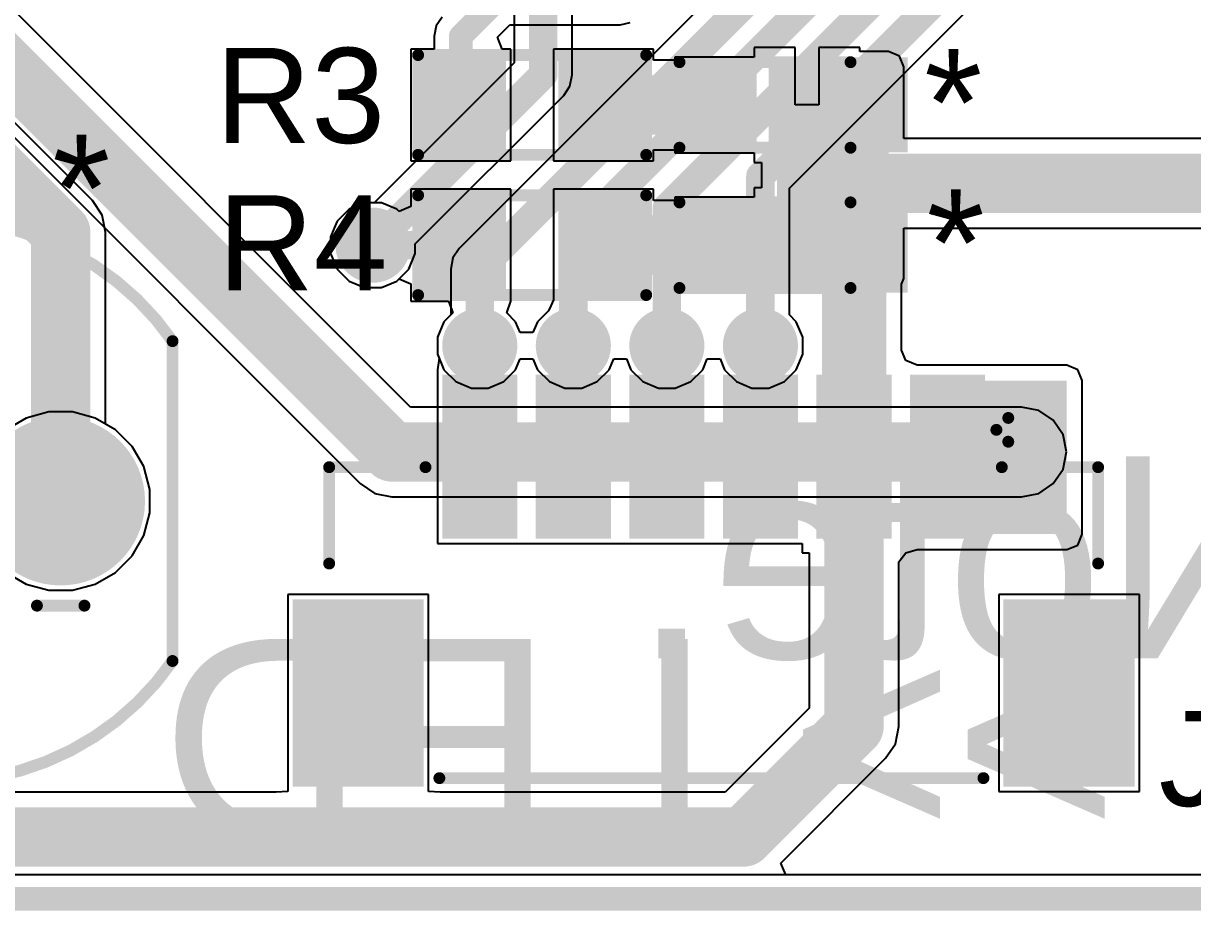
# Model space of a CAD drawing. Header units: millimetres. Extents: x -0.42 to 2.4, y -0.33 to 1.81.
# Drawn here: x 1.1859 to 1.678, y -0.183 to 0.1903 of the extents above; entities that cross this region are included whole.
import ezdxf

# ---------------------------------------------------------------- set-up
doc = ezdxf.new("R2010")
doc.units = ezdxf.units.MM
doc.header["$MEASUREMENT"] = 0
for name, color, linetype in [('BottomLayer', 5, 'Continuous'), ('BottomOverlay', 54, 'Continuous'), ('BottomSolder', 6, 'Continuous'), ('Mechanical2', 216, 'Continuous'), ('MultiLayer', 9, 'Continuous'), ('PadHoleLayer', 156, 'Continuous'), ('TopLayer', 1, 'Continuous'), ('TopOverlay', 2, 'Continuous'), ('TopPaste', 8, 'Continuous'), ('TopSolder', 216, 'Continuous'), ('ViaHoleLayer', 16, 'Continuous')]:
    doc.layers.add(name, color=color, linetype=linetype)
doc.styles.add('Arial', font='arial.ttf', dxfattribs={"height": 0.2})

# ---------------------------------------------------------------- blocks, each defined once
blk = doc.blocks.new('IR333_A_CUT_2')
at = {"layer": 'BottomLayer'}
h = blk.add_hatch(color=5, dxfattribs=at)
edge = h.paths.add_edge_path()
edge.add_arc((-0.05, 0), 0.0315, 0, 360)
blk.add_hatch(color=5, dxfattribs=at).paths.add_polyline_path([(0.0815, -0.0315), (0.0185, -0.0315), (0.0185, 0.0315), (0.0815, 0.0315)])
at = {"layer": 'BottomSolder'}
h = blk.add_hatch(color=6, dxfattribs=at)
edge = h.paths.add_edge_path()
edge.add_arc((-0.05, 0), 0.0355, 0, 360)
blk.add_hatch(color=6, dxfattribs=at).paths.add_polyline_path([(0.0855, -0.0355), (0.0145, -0.0355), (0.0145, 0.0355), (0.0855, 0.0355)])
at = {"layer": 'MultiLayer'}
h = blk.add_hatch(color=9, dxfattribs=at)
edge = h.paths.add_edge_path()
edge.add_arc((-0.05, 0), 0.0315, 0, 360)
blk.add_hatch(color=9, dxfattribs=at).paths.add_polyline_path([(0.0815, -0.0315), (0.0185, -0.0315), (0.0185, 0.0315), (0.0815, 0.0315)])
at = {"layer": 'PadHoleLayer'}
h = blk.add_hatch(color=156, dxfattribs=at)
edge = h.paths.add_edge_path()
edge.add_arc((-0.05, 0), 0.01772, 0, 360)
h = blk.add_hatch(color=156, dxfattribs=at)
edge = h.paths.add_edge_path()
edge.add_arc((0.05, 0), 0.01772, 0, 360)
at = {"layer": 'TopLayer'}
h = blk.add_hatch(color=1, dxfattribs=at)
edge = h.paths.add_edge_path()
edge.add_arc((-0.05, 0), 0.0315, 0, 360)
blk.add_hatch(color=1, dxfattribs=at).paths.add_polyline_path([(0.0815, -0.0315), (0.0185, -0.0315), (0.0185, 0.0315), (0.0815, 0.0315)])
at = {"layer": 'TopSolder'}
h = blk.add_hatch(color=216, dxfattribs=at)
edge = h.paths.add_edge_path()
edge.add_arc((-0.05, 0), 0.0355, 0, 360)
blk.add_hatch(color=216, dxfattribs=at).paths.add_polyline_path([(0.0855, -0.0355), (0.0145, -0.0355), (0.0145, 0.0355), (0.0855, 0.0355)])
at = {"layer": 'TopOverlay', "const_width": 0.005}
for points in [[(-0.09707, 0.06729, -0.73505), (0.11811, 0)], [(0.11811, 0, -0.73505), (-0.09707, -0.06729)]]:
    blk.add_lwpolyline(points, format="xyb", dxfattribs=at)
for points in [[(-0.09707, 0.06729), (-0.09707, -0.06729)], [(0.05, 0.061), (0.05, 0.041)], [(0.04, 0.051), (0.06, 0.051)], [(-0.06, 0.044), (-0.04, 0.044)]]:
    blk.add_lwpolyline(points, dxfattribs=at)
at = {"layer": 'TopOverlay', "const_width": 0.0025}
for points in [[(-0.09832, 0.06729, 1), (-0.09582, 0.06729, 1)], [(-0.09832, 0.06729, 1), (-0.09582, 0.06729, 1)], [(0.04875, 0.061, 1), (0.05125, 0.061, 1)], [(0.03875, 0.051, 1), (0.04125, 0.051, 1)], [(0.05875, 0.051, 1), (0.06125, 0.051, 1)], [(-0.06125, 0.044, 1), (-0.05875, 0.044, 1)], [(-0.04125, 0.044, 1), (-0.03875, 0.044, 1)], [(0.04875, 0.041, 1), (0.05125, 0.041, 1)], [(0.11686, 0, 1), (0.11936, 0, 1)], [(0.11686, 0, 1), (0.11936, 0, 1)], [(-0.09832, -0.06729, 1), (-0.09582, -0.06729, 1)], [(-0.09832, -0.06729, 1), (-0.09582, -0.06729, 1)]]:
    blk.add_lwpolyline(points, format="xyb", close=True, dxfattribs=at)
blk = doc.blocks.new('IR333_A_3')
at = {"layer": 'BottomLayer'}
blk.add_hatch(color=5, dxfattribs=at).paths.add_polyline_path([(-0.0815, 0.0315), (-0.0185, 0.0315), (-0.0185, -0.0315), (-0.0815, -0.0315)])
h = blk.add_hatch(color=5, dxfattribs=at)
edge = h.paths.add_edge_path()
edge.add_arc((0.05, 0), 0.0315, 0, 360)
at = {"layer": 'BottomSolder'}
blk.add_hatch(color=6, dxfattribs=at).paths.add_polyline_path([(-0.0855, 0.0355), (-0.0145, 0.0355), (-0.0145, -0.0355), (-0.0855, -0.0355)])
h = blk.add_hatch(color=6, dxfattribs=at)
edge = h.paths.add_edge_path()
edge.add_arc((0.05, 0), 0.0355, 0, 360)
at = {"layer": 'MultiLayer'}
blk.add_hatch(color=9, dxfattribs=at).paths.add_polyline_path([(-0.0815, 0.0315), (-0.0185, 0.0315), (-0.0185, -0.0315), (-0.0815, -0.0315)])
h = blk.add_hatch(color=9, dxfattribs=at)
edge = h.paths.add_edge_path()
edge.add_arc((0.05, 0), 0.0315, 0, 360)
at = {"layer": 'PadHoleLayer'}
h = blk.add_hatch(color=156, dxfattribs=at)
edge = h.paths.add_edge_path()
edge.add_arc((-0.05, 0), 0.01772, 0, 360)
h = blk.add_hatch(color=156, dxfattribs=at)
edge = h.paths.add_edge_path()
edge.add_arc((0.05, 0), 0.01772, 0, 360)
at = {"layer": 'TopLayer'}
blk.add_hatch(color=1, dxfattribs=at).paths.add_polyline_path([(-0.0815, 0.0315), (-0.0185, 0.0315), (-0.0185, -0.0315), (-0.0815, -0.0315)])
h = blk.add_hatch(color=1, dxfattribs=at)
edge = h.paths.add_edge_path()
edge.add_arc((0.05, 0), 0.0315, 0, 360)
at = {"layer": 'TopSolder'}
blk.add_hatch(color=216, dxfattribs=at).paths.add_polyline_path([(-0.0855, 0.0355), (-0.0145, 0.0355), (-0.0145, -0.0355), (-0.0855, -0.0355)])
h = blk.add_hatch(color=216, dxfattribs=at)
edge = h.paths.add_edge_path()
edge.add_arc((0.05, 0), 0.0355, 0, 360)
at = {"layer": 'TopOverlay', "const_width": 0.005}
for points in [[(-0.11811, 0, -0.73505), (0.09707, 0.06729)], [(0.09707, -0.06729, -0.73505), (-0.11811, 0)]]:
    blk.add_lwpolyline(points, format="xyb", dxfattribs=at)
for points in [[(0.09707, -0.06729), (0.09707, 0.06729)], [(-0.05, -0.061), (-0.05, -0.041)], [(0.04, -0.044), (0.06, -0.044)], [(-0.06, -0.051), (-0.04, -0.051)]]:
    blk.add_lwpolyline(points, dxfattribs=at)
at = {"layer": 'TopOverlay', "const_width": 0.0025}
for points in [[(0.09582, 0.06729, 1), (0.09832, 0.06729, 1)], [(0.09582, 0.06729, 1), (0.09832, 0.06729, 1)], [(-0.11936, 0, 1), (-0.11686, 0, 1)], [(-0.11936, 0, 1), (-0.11686, 0, 1)], [(-0.05125, -0.041, 1), (-0.04875, -0.041, 1)], [(0.03875, -0.044, 1), (0.04125, -0.044, 1)], [(0.05875, -0.044, 1), (0.06125, -0.044, 1)], [(-0.06125, -0.051, 1), (-0.05875, -0.051, 1)], [(-0.04125, -0.051, 1), (-0.03875, -0.051, 1)], [(-0.05125, -0.061, 1), (-0.04875, -0.061, 1)], [(0.09582, -0.06729, 1), (0.09832, -0.06729, 1)], [(0.09582, -0.06729, 1), (0.09832, -0.06729, 1)]]:
    blk.add_lwpolyline(points, format="xyb", close=True, dxfattribs=at)
blk = doc.blocks.new('V________T______9')
at = {"layer": 'TopLayer'}
for points in [[(-0.17323, 0.08514), (-0.12598, 0.08514), (-0.12598, 0.01427), (-0.17323, 0.01427)], [(0.12598, 0.08514), (0.17323, 0.08514), (0.17323, 0.01427), (0.12598, 0.01427)], [(-0.11024, -0.01919), (-0.08661, -0.01919), (-0.08661, -0.08022), (-0.11024, -0.08022)], [(-0.07087, -0.01919), (-0.04724, -0.01919), (-0.04724, -0.08022), (-0.07087, -0.08022)], [(-0.0315, -0.01919), (-0.00787, -0.01919), (-0.00787, -0.08022), (-0.0315, -0.08022)], [(0.00787, -0.01919), (0.0315, -0.01919), (0.0315, -0.08022), (0.00787, -0.08022)], [(0.04724, -0.01919), (0.07087, -0.01919), (0.07087, -0.08022), (0.04724, -0.08022)], [(0.08661, -0.01919), (0.11024, -0.01919), (0.11024, -0.08022), (0.08661, -0.08022)]]:
    blk.add_hatch(color=1, dxfattribs=at).paths.add_polyline_path(points)
at = {"layer": 'TopPaste'}
for points in [[(-0.17323, 0.08514), (-0.12598, 0.08514), (-0.12598, 0.01427), (-0.17323, 0.01427)], [(0.12598, 0.08514), (0.17323, 0.08514), (0.17323, 0.01427), (0.12598, 0.01427)], [(-0.11024, -0.01919), (-0.08661, -0.01919), (-0.08661, -0.08022), (-0.11024, -0.08022)], [(-0.07087, -0.01919), (-0.04724, -0.01919), (-0.04724, -0.08022), (-0.07087, -0.08022)], [(-0.0315, -0.01919), (-0.00787, -0.01919), (-0.00787, -0.08022), (-0.0315, -0.08022)], [(0.00787, -0.01919), (0.0315, -0.01919), (0.0315, -0.08022), (0.00787, -0.08022)], [(0.04724, -0.01919), (0.07087, -0.01919), (0.07087, -0.08022), (0.04724, -0.08022)], [(0.08661, -0.01919), (0.11024, -0.01919), (0.11024, -0.08022), (0.08661, -0.08022)]]:
    blk.add_hatch(color=8, dxfattribs=at).paths.add_polyline_path(points)
at = {"layer": 'TopSolder'}
for points in [[(-0.17723, 0.08914), (-0.12198, 0.08914), (-0.12198, 0.01027), (-0.17723, 0.01027)], [(0.12198, 0.08914), (0.17723, 0.08914), (0.17723, 0.01027), (0.12198, 0.01027)], [(-0.11424, -0.01519), (-0.08261, -0.01519), (-0.08261, -0.08422), (-0.11424, -0.08422)], [(-0.07487, -0.01519), (-0.04324, -0.01519), (-0.04324, -0.08422), (-0.07487, -0.08422)], [(-0.0355, -0.01519), (-0.00387, -0.01519), (-0.00387, -0.08422), (-0.0355, -0.08422)], [(0.00387, -0.01519), (0.0355, -0.01519), (0.0355, -0.08422), (0.00387, -0.08422)], [(0.04324, -0.01519), (0.07487, -0.01519), (0.07487, -0.08422), (0.04324, -0.08422)], [(0.08261, -0.01519), (0.11424, -0.01519), (0.11424, -0.08422), (0.08261, -0.08422)]]:
    blk.add_hatch(color=216, dxfattribs=at).paths.add_polyline_path(points)
at = {"layer": 'TopOverlay', "const_width": 0.005}
for points in [[(0.11544, 0.08556), (-0.11356, 0.08556)], [(-0.16181, -0.00474), (-0.16181, -0.04528)], [(0.16181, -0.00474), (0.16181, -0.04528)], [(-0.12128, -0.04528), (-0.16181, -0.04528)], [(0.16181, -0.04528), (0.12128, -0.04528)], [(-0.119, -0.061), (-0.124, -0.056)], [(-0.124, -0.056), (-0.124, -0.066)], [(-0.119, -0.061), (-0.124, -0.066)]]:
    blk.add_lwpolyline(points, dxfattribs=at)
at = {"layer": 'TopOverlay', "const_width": 0.0025}
for points in [[(-0.11481, 0.08556, 1), (-0.11231, 0.08556, 1)], [(0.11419, 0.08556, 1), (0.11669, 0.08556, 1)], [(-0.16306, -0.00474, 1), (-0.16056, -0.00474, 1)], [(0.16056, -0.00474, 1), (0.16306, -0.00474, 1)], [(-0.16306, -0.04528, 1), (-0.16056, -0.04528, 1)], [(-0.16306, -0.04528, 1), (-0.16056, -0.04528, 1)], [(-0.12253, -0.04528, 1), (-0.12003, -0.04528, 1)], [(0.12003, -0.04528, 1), (0.12253, -0.04528, 1)], [(0.16056, -0.04528, 1), (0.16306, -0.04528, 1)], [(0.16056, -0.04528, 1), (0.16306, -0.04528, 1)], [(-0.12525, -0.056, 1), (-0.12275, -0.056, 1)], [(-0.12525, -0.056, 1), (-0.12275, -0.056, 1)], [(-0.12025, -0.061, 1), (-0.11775, -0.061, 1)], [(-0.12025, -0.061, 1), (-0.11775, -0.061, 1)], [(-0.12525, -0.066, 1), (-0.12275, -0.066, 1)], [(-0.12525, -0.066, 1), (-0.12275, -0.066, 1)]]:
    blk.add_lwpolyline(points, format="xyb", close=True, dxfattribs=at)
blk = doc.blocks.new('R___0603_27')
at = {"layer": 'TopLayer'}
for points in [[(-0.015, 0.0175), (-0.015, -0.0175), (-0.045, -0.0175), (-0.045, 0.0175)], [(0.045, 0.0175), (0.045, -0.0175), (0.015, -0.0175), (0.015, 0.0175)]]:
    blk.add_hatch(color=1, dxfattribs=at).paths.add_polyline_path(points)
at = {"layer": 'TopPaste'}
for points in [[(-0.015, 0.0175), (-0.015, -0.0175), (-0.045, -0.0175), (-0.045, 0.0175)], [(0.045, 0.0175), (0.045, -0.0175), (0.015, -0.0175), (0.015, 0.0175)]]:
    blk.add_hatch(color=8, dxfattribs=at).paths.add_polyline_path(points)
at = {"layer": 'TopSolder'}
for points in [[(-0.011, 0.0215), (-0.011, -0.0215), (-0.049, -0.0215), (-0.049, 0.0215)], [(0.049, 0.0215), (0.049, -0.0215), (0.011, -0.0215), (0.011, 0.0215)]]:
    blk.add_hatch(color=216, dxfattribs=at).paths.add_polyline_path(points)
at = {"layer": 'TopOverlay', "const_width": 0.005}
for points in [[(-0.048, 0.021), (-0.048, -0.021)], [(0.048, 0.021), (-0.048, 0.021)], [(0.048, 0.021), (0.048, -0.021)], [(0.048, -0.021), (-0.048, -0.021)]]:
    blk.add_lwpolyline(points, dxfattribs=at)
at = {"layer": 'TopOverlay', "const_width": 0.0025}
for points in [[(-0.04925, 0.021, 1), (-0.04675, 0.021, 1)], [(-0.04925, 0.021, 1), (-0.04675, 0.021, 1)], [(0.04675, 0.021, 1), (0.04925, 0.021, 1)], [(0.04675, 0.021, 1), (0.04925, 0.021, 1)], [(-0.04925, -0.021, 1), (-0.04675, -0.021, 1)], [(-0.04925, -0.021, 1), (-0.04675, -0.021, 1)], [(0.04675, -0.021, 1), (0.04925, -0.021, 1)], [(0.04675, -0.021, 1), (0.04925, -0.021, 1)]]:
    blk.add_lwpolyline(points, format="xyb", close=True, dxfattribs=at)
blk = doc.blocks.new('R___0603_28')
at = {"layer": 'TopLayer'}
for points in [[(-0.015, 0.0175), (-0.015, -0.0175), (-0.045, -0.0175), (-0.045, 0.0175)], [(0.045, 0.0175), (0.045, -0.0175), (0.015, -0.0175), (0.015, 0.0175)]]:
    blk.add_hatch(color=1, dxfattribs=at).paths.add_polyline_path(points)
at = {"layer": 'TopPaste'}
for points in [[(-0.015, 0.0175), (-0.015, -0.0175), (-0.045, -0.0175), (-0.045, 0.0175)], [(0.045, 0.0175), (0.045, -0.0175), (0.015, -0.0175), (0.015, 0.0175)]]:
    blk.add_hatch(color=8, dxfattribs=at).paths.add_polyline_path(points)
at = {"layer": 'TopSolder'}
for points in [[(-0.011, 0.0215), (-0.011, -0.0215), (-0.049, -0.0215), (-0.049, 0.0215)], [(0.049, 0.0215), (0.049, -0.0215), (0.011, -0.0215), (0.011, 0.0215)]]:
    blk.add_hatch(color=216, dxfattribs=at).paths.add_polyline_path(points)
at = {"layer": 'TopOverlay', "const_width": 0.005}
for points in [[(-0.048, 0.021), (-0.048, -0.021)], [(0.048, 0.021), (-0.048, 0.021)], [(0.048, 0.021), (0.048, -0.021)], [(0.048, -0.021), (-0.048, -0.021)]]:
    blk.add_lwpolyline(points, dxfattribs=at)
at = {"layer": 'TopOverlay', "const_width": 0.0025}
for points in [[(-0.04925, 0.021, 1), (-0.04675, 0.021, 1)], [(-0.04925, 0.021, 1), (-0.04675, 0.021, 1)], [(0.04675, 0.021, 1), (0.04925, 0.021, 1)], [(0.04675, 0.021, 1), (0.04925, 0.021, 1)], [(-0.04925, -0.021, 1), (-0.04675, -0.021, 1)], [(-0.04925, -0.021, 1), (-0.04675, -0.021, 1)], [(0.04675, -0.021, 1), (0.04925, -0.021, 1)], [(0.04675, -0.021, 1), (0.04925, -0.021, 1)]]:
    blk.add_lwpolyline(points, format="xyb", close=True, dxfattribs=at)
blk = doc.blocks.new('LED_0402_35')
at = {"layer": 'TopLayer'}
for points in [[(-0.03091, 0.01417), (-0.0065, 0.01417), (-0.0065, -0.01417), (-0.03091, -0.01417)], [(0.0065, 0.01417), (0.03091, 0.01417), (0.03091, -0.01417), (0.0065, -0.01417)]]:
    blk.add_hatch(color=1, dxfattribs=at).paths.add_polyline_path(points)
at = {"layer": 'TopOverlay'}
blk.add_hatch(color=2, dxfattribs=at).paths.add_polyline_path([(0.037, -0.02), (0.061, -0.02), (0.061, 0.02), (0.037, 0.02)])
at = {"layer": 'TopPaste'}
for points in [[(-0.03091, 0.01417), (-0.0065, 0.01417), (-0.0065, -0.01417), (-0.03091, -0.01417)], [(0.0065, 0.01417), (0.03091, 0.01417), (0.03091, -0.01417), (0.0065, -0.01417)]]:
    blk.add_hatch(color=8, dxfattribs=at).paths.add_polyline_path(points)
at = {"layer": 'TopSolder'}
for points in [[(-0.03491, 0.01817), (-0.0025, 0.01817), (-0.0025, -0.01817), (-0.03491, -0.01817)], [(0.0025, 0.01817), (0.03491, 0.01817), (0.03491, -0.01817), (0.0025, -0.01817)]]:
    blk.add_hatch(color=216, dxfattribs=at).paths.add_polyline_path(points)
at = {"layer": 'TopOverlay', "const_width": 0.005}
for points in [[(-0.035, -0.018), (-0.035, 0.018)], [(-0.035, 0.018), (0.037, 0.018)], [(0.037, -0.018), (0.037, 0.018)], [(-0.035, -0.018), (0.037, -0.018)]]:
    blk.add_lwpolyline(points, dxfattribs=at)
at = {"layer": 'TopOverlay', "const_width": 0.0025}
for points in [[(-0.03625, 0.018, 1), (-0.03375, 0.018, 1)], [(-0.03625, 0.018, 1), (-0.03375, 0.018, 1)], [(0.03575, 0.018, 1), (0.03825, 0.018, 1)], [(0.03575, 0.018, 1), (0.03825, 0.018, 1)], [(-0.03625, -0.018, 1), (-0.03375, -0.018, 1)], [(-0.03625, -0.018, 1), (-0.03375, -0.018, 1)], [(0.03575, -0.018, 1), (0.03825, -0.018, 1)], [(0.03575, -0.018, 1), (0.03825, -0.018, 1)]]:
    blk.add_lwpolyline(points, format="xyb", close=True, dxfattribs=at)
blk = doc.blocks.new('LED_0402_36')
at = {"layer": 'TopLayer'}
for points in [[(-0.03091, 0.01417), (-0.0065, 0.01417), (-0.0065, -0.01417), (-0.03091, -0.01417)], [(0.0065, 0.01417), (0.03091, 0.01417), (0.03091, -0.01417), (0.0065, -0.01417)]]:
    blk.add_hatch(color=1, dxfattribs=at).paths.add_polyline_path(points)
at = {"layer": 'TopOverlay'}
blk.add_hatch(color=2, dxfattribs=at).paths.add_polyline_path([(0.03697, -0.02), (0.06097, -0.02), (0.06097, 0.02), (0.03697, 0.02)])
at = {"layer": 'TopPaste'}
for points in [[(-0.03091, 0.01417), (-0.0065, 0.01417), (-0.0065, -0.01417), (-0.03091, -0.01417)], [(0.0065, 0.01417), (0.03091, 0.01417), (0.03091, -0.01417), (0.0065, -0.01417)]]:
    blk.add_hatch(color=8, dxfattribs=at).paths.add_polyline_path(points)
at = {"layer": 'TopSolder'}
for points in [[(-0.03491, 0.01817), (-0.0025, 0.01817), (-0.0025, -0.01817), (-0.03491, -0.01817)], [(0.0025, 0.01817), (0.03491, 0.01817), (0.03491, -0.01817), (0.0025, -0.01817)]]:
    blk.add_hatch(color=216, dxfattribs=at).paths.add_polyline_path(points)
at = {"layer": 'TopOverlay', "const_width": 0.005}
for points in [[(-0.035, -0.018), (-0.035, 0.018)], [(-0.035, 0.018), (0.037, 0.018)], [(0.037, -0.018), (0.037, 0.018)], [(-0.035, -0.018), (0.037, -0.018)]]:
    blk.add_lwpolyline(points, dxfattribs=at)
at = {"layer": 'TopOverlay', "const_width": 0.0025}
for points in [[(-0.03625, 0.018, 1), (-0.03375, 0.018, 1)], [(-0.03625, 0.018, 1), (-0.03375, 0.018, 1)], [(0.03575, 0.018, 1), (0.03825, 0.018, 1)], [(0.03575, 0.018, 1), (0.03825, 0.018, 1)], [(-0.03625, -0.018, 1), (-0.03375, -0.018, 1)], [(-0.03625, -0.018, 1), (-0.03375, -0.018, 1)], [(0.03575, -0.018, 1), (0.03825, -0.018, 1)], [(0.03575, -0.018, 1), (0.03825, -0.018, 1)]]:
    blk.add_lwpolyline(points, format="xyb", close=True, dxfattribs=at)

msp = doc.modelspace()

# ---------------------------------------------------------------- hatches: boundary and pattern name
at = {"layer": 'BottomLayer'}
h = msp.add_hatch(color=5, dxfattribs=at)
edge = h.paths.add_edge_path()
edge.add_arc((1.333, 0.097), 0.01181, 0, 360)
h = msp.add_hatch(color=5, dxfattribs=at)
edge = h.paths.add_edge_path()
edge.add_arc((1.37795, 0.05468), 0.01181, 0, 360)
h = msp.add_hatch(color=5, dxfattribs=at)
edge = h.paths.add_edge_path()
edge.add_arc((1.41732, 0.05468), 0.01181, 0, 360)
h = msp.add_hatch(color=5, dxfattribs=at)
edge = h.paths.add_edge_path()
edge.add_arc((1.45669, 0.05468), 0.01181, 0, 360)
h = msp.add_hatch(color=5, dxfattribs=at)
edge = h.paths.add_edge_path()
edge.add_arc((1.49606, 0.05468), 0.01181, 0, 360)
h = msp.add_hatch(color=5, dxfattribs=at)
edge = h.paths.add_edge_path()
edge.add_arc((1.606, 0.01), 0.01181, 0, 360)
at = {"layer": 'BottomSolder'}
h = msp.add_hatch(color=6, dxfattribs=at)
edge = h.paths.add_edge_path()
edge.add_arc((1.333, 0.097), 0.01581, 0, 360)
h = msp.add_hatch(color=6, dxfattribs=at)
edge = h.paths.add_edge_path()
edge.add_arc((1.37795, 0.05468), 0.01581, 0, 360)
h = msp.add_hatch(color=6, dxfattribs=at)
edge = h.paths.add_edge_path()
edge.add_arc((1.41732, 0.05468), 0.01581, 0, 360)
h = msp.add_hatch(color=6, dxfattribs=at)
edge = h.paths.add_edge_path()
edge.add_arc((1.45669, 0.05468), 0.01581, 0, 360)
h = msp.add_hatch(color=6, dxfattribs=at)
edge = h.paths.add_edge_path()
edge.add_arc((1.49606, 0.05468), 0.01581, 0, 360)
h = msp.add_hatch(color=6, dxfattribs=at)
edge = h.paths.add_edge_path()
edge.add_arc((1.606, 0.01), 0.01581, 0, 360)
at = {"layer": 'TopLayer'}
for points in [[(1.503, 0.083), (1.55, 0.083), (1.55, 0.172), (1.503, 0.172)], [(1.522, -0.006), (1.549, -0.006), (1.549, 0.171), (1.522, 0.171)], [(1.562, -0.02459), (1.625, -0.02459), (1.625, 0.04), (1.562, 0.04)]]:
    msp.add_hatch(color=1, dxfattribs=at).paths.add_polyline_path(points)
h = msp.add_hatch(color=1, dxfattribs=at)
edge = h.paths.add_edge_path()
edge.add_arc((1.333, 0.097), 0.01181, 0, 360)
h = msp.add_hatch(color=1, dxfattribs=at)
edge = h.paths.add_edge_path()
edge.add_arc((1.37795, 0.05468), 0.01181, 0, 360)
h = msp.add_hatch(color=1, dxfattribs=at)
edge = h.paths.add_edge_path()
edge.add_arc((1.41732, 0.05468), 0.01181, 0, 360)
h = msp.add_hatch(color=1, dxfattribs=at)
edge = h.paths.add_edge_path()
edge.add_arc((1.45669, 0.05468), 0.01181, 0, 360)
h = msp.add_hatch(color=1, dxfattribs=at)
edge = h.paths.add_edge_path()
edge.add_arc((1.49606, 0.05468), 0.01181, 0, 360)
h = msp.add_hatch(color=1, dxfattribs=at)
edge = h.paths.add_edge_path()
edge.add_arc((1.606, 0.01), 0.01181, 0, 360)
at = {"layer": 'TopSolder'}
h = msp.add_hatch(color=216, dxfattribs=at)
edge = h.paths.add_edge_path()
edge.add_arc((1.333, 0.097), 0.01581, 0, 360)
h = msp.add_hatch(color=216, dxfattribs=at)
edge = h.paths.add_edge_path()
edge.add_arc((1.37795, 0.05468), 0.01581, 0, 360)
h = msp.add_hatch(color=216, dxfattribs=at)
edge = h.paths.add_edge_path()
edge.add_arc((1.41732, 0.05468), 0.01581, 0, 360)
h = msp.add_hatch(color=216, dxfattribs=at)
edge = h.paths.add_edge_path()
edge.add_arc((1.45669, 0.05468), 0.01581, 0, 360)
h = msp.add_hatch(color=216, dxfattribs=at)
edge = h.paths.add_edge_path()
edge.add_arc((1.49606, 0.05468), 0.01581, 0, 360)
h = msp.add_hatch(color=216, dxfattribs=at)
edge = h.paths.add_edge_path()
edge.add_arc((1.606, 0.01), 0.01581, 0, 360)
at = {"layer": 'ViaHoleLayer'}
h = msp.add_hatch(color=16, dxfattribs=at)
edge = h.paths.add_edge_path()
edge.add_arc((1.333, 0.097), 0.00591, 0, 360)
h = msp.add_hatch(color=16, dxfattribs=at)
edge = h.paths.add_edge_path()
edge.add_arc((1.37795, 0.05468), 0.00591, 0, 360)
h = msp.add_hatch(color=16, dxfattribs=at)
edge = h.paths.add_edge_path()
edge.add_arc((1.41732, 0.05468), 0.00591, 0, 360)
h = msp.add_hatch(color=16, dxfattribs=at)
edge = h.paths.add_edge_path()
edge.add_arc((1.45669, 0.05468), 0.00591, 0, 360)
h = msp.add_hatch(color=16, dxfattribs=at)
edge = h.paths.add_edge_path()
edge.add_arc((1.49606, 0.05468), 0.00591, 0, 360)
h = msp.add_hatch(color=16, dxfattribs=at)
edge = h.paths.add_edge_path()
edge.add_arc((1.606, 0.01), 0.00591, 0, 360)

# ---------------------------------------------------------------- linework, layer by layer
at = {"layer": 'BottomLayer'}
for p, q in [((1.71443, 0.44074), (1.3693, 0.0956)), ((1.34881, 0.02886), (1.07534, 0.30234)), ((1.39237, 0.29474), (1.39237, 0.17367)), ((1.41684, 0.16861), (1.41684, 0.29474)), ((1.5083, 0.121), (1.65907, 0.27176)), ((1.05419, 0.27014), (1.32766, -0.00334)), ((1.39237, 0.17367), (1.33351, 0.11481)), ((1.41591, 0.16392), (1.41684, 0.16861)), ((1.41326, 0.15995), (1.41591, 0.16392)), ((1.35081, 0.09751), (1.41326, 0.15995)), ((1.5083, 0.06763), (1.5083, 0.121)), ((1.32946, 0.11481), (1.32291, 0.1121)), ((1.33351, 0.11481), (1.32946, 0.11481)), ((1.32291, 0.1121), (1.3179, 0.10709)), ((1.3179, 0.10709), (1.31519, 0.10054)), ((1.31519, 0.10054), (1.31519, 0.09346)), ((1.35081, 0.09346), (1.35081, 0.09751)), ((1.3693, 0.0956), (1.36665, 0.09163)), ((1.31519, 0.09346), (1.3179, 0.08691)), ((1.3481, 0.08691), (1.35081, 0.09346)), ((1.36665, 0.09163), (1.36572, 0.08695)), ((1.3179, 0.08691), (1.32291, 0.0819)), ((1.34309, 0.0819), (1.3481, 0.08691)), ((1.36572, 0.08695), (1.36572, 0.06763)), ((1.32291, 0.0819), (1.32946, 0.07919)), ((1.32946, 0.07919), (1.33654, 0.07919)), ((1.33654, 0.07919), (1.34309, 0.0819)), ((1.36285, 0.06477), (1.36014, 0.05822)), ((1.36572, 0.06763), (1.36285, 0.06477)), ((1.51116, 0.06477), (1.5083, 0.06763)), ((1.51387, 0.05822), (1.51116, 0.06477)), ((1.36014, 0.05822), (1.36014, 0.05113)), ((1.51387, 0.05113), (1.51387, 0.05822)), ((1.36014, 0.05113), (1.36285, 0.04459)), ((1.51116, 0.04459), (1.51387, 0.05113)), ((1.36285, 0.04459), (1.36786, 0.03958)), ((1.38804, 0.03958), (1.39305, 0.04459)), ((1.39305, 0.04459), (1.39493, 0.04913)), ((1.39493, 0.04913), (1.40034, 0.04913)), ((1.40034, 0.04913), (1.40222, 0.04459)), ((1.40222, 0.04459), (1.40723, 0.03958)), ((1.42741, 0.03958), (1.43242, 0.04459)), ((1.43242, 0.04459), (1.4343, 0.04913)), ((1.4343, 0.04913), (1.43971, 0.04913)), ((1.43971, 0.04913), (1.44159, 0.04459)), ((1.44159, 0.04459), (1.4466, 0.03958)), ((1.46678, 0.03958), (1.47179, 0.04459)), ((1.47179, 0.04459), (1.47367, 0.04913)), ((1.47367, 0.04913), (1.47908, 0.04913)), ((1.47908, 0.04913), (1.48096, 0.04459)), ((1.48096, 0.04459), (1.48597, 0.03958)), ((1.50615, 0.03958), (1.51116, 0.04459)), ((1.36786, 0.03958), (1.37441, 0.03687)), ((1.3815, 0.03687), (1.38804, 0.03958)), ((1.40723, 0.03958), (1.41378, 0.03687)), ((1.42087, 0.03687), (1.42741, 0.03958)), ((1.4466, 0.03958), (1.45315, 0.03687)), ((1.46024, 0.03687), (1.46678, 0.03958)), ((1.48597, 0.03958), (1.49252, 0.03687)), ((1.49961, 0.03687), (1.50615, 0.03958)), ((1.37441, 0.03687), (1.3815, 0.03687)), ((1.41378, 0.03687), (1.42087, 0.03687)), ((1.45315, 0.03687), (1.46024, 0.03687)), ((1.49252, 0.03687), (1.49961, 0.03687)), ((1.19664, 0.02682), (1.1871, 0.02426)), ((1.20651, 0.02682), (1.19664, 0.02682)), ((1.21605, 0.02426), (1.20651, 0.02682)), ((1.606, 0.02886), (1.34881, 0.02886)), ((1.61322, 0.02743), (1.606, 0.02886)), ((1.61934, 0.02334), (1.61322, 0.02743)), ((1.1871, 0.02426), (1.17855, 0.01933)), ((1.2246, 0.01933), (1.21605, 0.02426)), ((1.62343, 0.01722), (1.61934, 0.02334)), ((1.23158, 0.01235), (1.2246, 0.01933)), ((1.62486, 0.01), (1.62343, 0.01722)), ((1.23652, 0.0038), (1.23158, 0.01235)), ((1.62343, 0.00278), (1.62486, 0.01)), ((1.23907, -0.00574), (1.23652, 0.0038)), ((1.61934, -0.00334), (1.62343, 0.00278)), ((1.32766, -0.00334), (1.33378, -0.00743)), ((1.61322, -0.00743), (1.61934, -0.00334)), ((1.23907, -0.01561), (1.23907, -0.00574)), ((1.33378, -0.00743), (1.341, -0.00886)), ((1.341, -0.00886), (1.606, -0.00886)), ((1.606, -0.00886), (1.61322, -0.00743)), ((1.23652, -0.02515), (1.23907, -0.01561)), ((1.23158, -0.0337), (1.23652, -0.02515)), ((1.2246, -0.04068), (1.23158, -0.0337)), ((1.17855, -0.04068), (1.1871, -0.04562)), ((1.21605, -0.04562), (1.2246, -0.04068)), ((1.1871, -0.04562), (1.19664, -0.04817)), ((1.19664, -0.04817), (1.20651, -0.04817)), ((1.20651, -0.04817), (1.21605, -0.04562)), ((1.82428, -0.168), (0.332, -0.168))]:
    msp.add_line(p, q, dxfattribs=at)
for points, const_width in [([(1.41732, 0.10032), (1.75461, 0.43761)], 0.012), ([(1.37795, 0.08695), (1.72667, 0.43567)], 0.012), ([(1.40461, 0.16861), (1.40461, 0.30769)], 0.012), ([(1.45669, 0.11269), (1.65169, 0.30769)], 0.012), ([(1.062, 0.289), (1.341, 0.01)], 0.025), ([(1.49606, 0.12606), (1.654, 0.284)], 0.012), ([(1.333, 0.097), (1.40461, 0.16861)], 0.012), ([(1.49606, 0.05468), (1.49606, 0.12606)], 0.012), ([(1.45669, 0.05468), (1.45669, 0.11269)], 0.012), ([(1.41732, 0.05468), (1.41732, 0.10032)], 0.012), ([(1.37795, 0.05468), (1.37795, 0.08695)], 0.012), ([(1.341, 0.01), (1.606, 0.01)], 0.025)]:
    msp.add_lwpolyline(points, dxfattribs=dict(at, const_width=const_width))
for points, const_width in [([(1.40161, 0.16861, 1), (1.40761, 0.16861, 1)], 0.006), ([(1.40161, 0.16861, 1), (1.40761, 0.16861, 1)], 0.006), ([(1.49306, 0.12606, 1), (1.49906, 0.12606, 1)], 0.006), ([(1.49306, 0.12606, 1), (1.49906, 0.12606, 1)], 0.006), ([(1.45369, 0.11269, 1), (1.45969, 0.11269, 1)], 0.006), ([(1.45369, 0.11269, 1), (1.45969, 0.11269, 1)], 0.006), ([(1.41432, 0.10032, 1), (1.42032, 0.10032, 1)], 0.006), ([(1.41432, 0.10032, 1), (1.42032, 0.10032, 1)], 0.006), ([(1.33, 0.097, 1), (1.336, 0.097, 1)], 0.006), ([(1.37495, 0.08695, 1), (1.38095, 0.08695, 1)], 0.006), ([(1.37495, 0.08695, 1), (1.38095, 0.08695, 1)], 0.006), ([(1.37495, 0.05468, 1), (1.38095, 0.05468, 1)], 0.006), ([(1.41432, 0.05468, 1), (1.42032, 0.05468, 1)], 0.006), ([(1.45369, 0.05468, 1), (1.45969, 0.05468, 1)], 0.006), ([(1.49306, 0.05468, 1), (1.49906, 0.05468, 1)], 0.006), ([(1.33475, 0.01, 1), (1.34725, 0.01, 1)], 0.0125), ([(1.33475, 0.01, 1), (1.34725, 0.01, 1)], 0.0125), ([(1.59975, 0.01, 1), (1.61225, 0.01, 1)], 0.0125)]:
    msp.add_lwpolyline(points, format="xyb", close=True, dxfattribs=dict(at, const_width=const_width))
at = {"layer": 'Mechanical2', "const_width": 0.01}
msp.add_lwpolyline([(0.3248, -0.178), (1.95866, -0.178)], dxfattribs=at)
at = {"layer": 'TopLayer'}
for p, q in [((1.36207, 0.19293), (1.35964, 0.18929)), ((1.35964, 0.18929), (1.35878, 0.185)), ((1.38536, 0.1845), (1.39065, 0.18978)), ((1.39065, 0.18978), (1.437, 0.18978)), ((1.437, 0.18978), (1.44129, 0.19064)), ((1.437, 0.18978), (1.437, 0.18978)), ((1.35878, 0.185), (1.35878, 0.185)), ((1.35878, 0.185), (1.35878, 0.1795)), ((1.38743, 0.1795), (1.38536, 0.1845)), ((1.35878, 0.1795), (1.349, 0.1795)), ((1.349, 0.1795), (1.349, 0.1325)), ((1.391, 0.1795), (1.38743, 0.1795)), ((1.391, 0.1325), (1.391, 0.1795)), ((1.451, 0.1795), (1.409, 0.1795)), ((1.409, 0.1795), (1.409, 0.1325)), ((1.451, 0.17486), (1.451, 0.1795)), ((1.5107, 0.18017), (1.4935, 0.18017)), ((1.4935, 0.18017), (1.4935, 0.17617)), ((1.5107, 0.156), (1.5107, 0.18017)), ((1.53791, 0.18017), (1.5207, 0.18017)), ((1.5207, 0.18017), (1.5207, 0.156)), ((1.53791, 0.17849), (1.53791, 0.18017)), ((1.55, 0.17849), (1.53791, 0.17849)), ((1.55459, 0.17659), (1.55, 0.17849)), ((1.46009, 0.17486), (1.451, 0.17486)), ((1.4935, 0.17617), (1.46009, 0.17617)), ((1.46009, 0.17617), (1.46009, 0.17486)), ((1.55649, 0.172), (1.55459, 0.17659)), ((1.55649, 0.14186), (1.55649, 0.172)), ((1.21491, 0.11576), (1.175, 0.15568)), ((1.5207, 0.156), (1.5107, 0.156)), ((1.84519, 0.14186), (1.55649, 0.14186)), ((1.451, 0.1325), (1.451, 0.13714)), ((1.451, 0.13714), (1.46009, 0.13714)), ((1.46009, 0.13714), (1.46009, 0.13583)), ((1.46009, 0.13583), (1.4935, 0.13583)), ((1.4935, 0.13583), (1.4935, 0.13183)), ((1.349, 0.1325), (1.391, 0.1325)), ((1.409, 0.1325), (1.451, 0.1325)), ((1.4935, 0.13183), (1.49651, 0.13183)), ((1.49651, 0.13183), (1.49651, 0.12117)), ((1.391, 0.1205), (1.349, 0.1205)), ((1.349, 0.1205), (1.349, 0.11326)), ((1.391, 0.07355), (1.391, 0.1205)), ((1.451, 0.1205), (1.409, 0.1205)), ((1.409, 0.1205), (1.409, 0.07404)), ((1.451, 0.11586), (1.451, 0.1205)), ((1.49651, 0.12117), (1.4935, 0.12117)), ((1.4935, 0.12117), (1.4935, 0.11717)), ((1.219, 0.10964), (1.21491, 0.11576)), ((1.32946, 0.11481), (1.32291, 0.1121)), ((1.33654, 0.11481), (1.32946, 0.11481)), ((1.34309, 0.1121), (1.33654, 0.11481)), ((1.349, 0.11326), (1.344, 0.11119)), ((1.46009, 0.11586), (1.451, 0.11586)), ((1.4935, 0.11717), (1.46009, 0.11717)), ((1.46009, 0.11717), (1.46009, 0.11586)), ((1.22044, 0.10243), (1.219, 0.10964)), ((1.32291, 0.1121), (1.3179, 0.10709)), ((1.344, 0.11119), (1.34309, 0.1121)), ((1.3179, 0.10709), (1.31519, 0.10054)), ((1.55649, 0.083), (1.55649, 0.10414)), ((1.55649, 0.10414), (1.853, 0.10414)), ((1.22044, 0.02173), (1.22044, 0.10243)), ((1.31519, 0.10054), (1.31519, 0.09346)), ((1.31519, 0.09346), (1.3179, 0.08691)), ((1.3179, 0.08691), (1.32291, 0.0819)), ((1.32291, 0.0819), (1.32946, 0.07919)), ((1.32946, 0.07919), (1.33654, 0.07919)), ((1.33654, 0.07919), (1.34309, 0.0819)), ((1.34309, 0.0819), (1.344, 0.08281)), ((1.344, 0.08281), (1.349, 0.08074)), ((1.349, 0.08074), (1.349, 0.0735)), ((1.55549, 0.08059), (1.55649, 0.083)), ((1.55549, 0.0528), (1.55549, 0.08059)), ((1.409, 0.07404), (1.40792, 0.07145)), ((1.349, 0.0735), (1.36478, 0.0735)), ((1.36478, 0.0735), (1.36659, 0.0685)), ((1.38932, 0.0685), (1.391, 0.0735)), ((1.391, 0.0735), (1.391, 0.07355)), ((1.40685, 0.06939), (1.40222, 0.06477)), ((1.40792, 0.07145), (1.40685, 0.06939)), ((1.36285, 0.06477), (1.36014, 0.05822)), ((1.36659, 0.0685), (1.36285, 0.06477)), ((1.39305, 0.06477), (1.38932, 0.0685)), ((1.39493, 0.06023), (1.39305, 0.06477)), ((1.40222, 0.06477), (1.40034, 0.06023)), ((1.40034, 0.06023), (1.39493, 0.06023)), ((1.36014, 0.05822), (1.36014, 0.05113)), ((1.36014, 0.05113), (1.36081, 0.04952)), ((1.36081, 0.04952), (1.36014, 0.04452)), ((1.55724, 0.04852), (1.55549, 0.0528)), ((1.36014, 0.04452), (1.36014, 0.04452)), ((1.36014, 0.04452), (1.36014, 0.04452)), ((1.36014, 0.04452), (1.36014, -0.0285)), ((1.562, 0.04649), (1.55724, 0.04852)), ((1.625, 0.04649), (1.562, 0.04649)), ((1.62959, 0.04459), (1.625, 0.04649)), ((1.63149, 0.04), (1.62959, 0.04459)), ((1.63149, -0.02459), (1.63149, 0.04)), ((1.2246, 0.01933), (1.22044, 0.02173)), ((1.23158, 0.01235), (1.2246, 0.01933)), ((1.23652, 0.0038), (1.23158, 0.01235)), ((1.23907, -0.00574), (1.23652, 0.0038)), ((1.23907, -0.01561), (1.23907, -0.00574)), ((1.23652, -0.02515), (1.23907, -0.01561)), ((1.62959, -0.02919), (1.63149, -0.02459)), ((1.23158, -0.0337), (1.23652, -0.02515)), ((1.36014, -0.0285), (1.39451, -0.0285)), ((1.39451, -0.0285), (1.39576, -0.0285)), ((1.39576, -0.0285), (1.39951, -0.0285)), ((1.39951, -0.0285), (1.40076, -0.0285)), ((1.40076, -0.0285), (1.43388, -0.0285)), ((1.43388, -0.0285), (1.43513, -0.0285)), ((1.43513, -0.0285), (1.43888, -0.0285)), ((1.43888, -0.0285), (1.44013, -0.0285)), ((1.44013, -0.0285), (1.47325, -0.0285)), ((1.47325, -0.0285), (1.4745, -0.0285)), ((1.4745, -0.0285), (1.47825, -0.0285)), ((1.47825, -0.0285), (1.4795, -0.0285)), ((1.4795, -0.0285), (1.51362, -0.0285)), ((1.51362, -0.0285), (1.51362, -0.0325)), ((1.625, -0.03109), (1.62959, -0.02919)), ((1.2246, -0.04068), (1.23158, -0.0337)), ((1.51362, -0.0325), (1.51657, -0.0325)), ((1.51657, -0.0325), (1.51657, -0.09775)), ((1.5543, -0.03628), (1.55724, -0.0325)), ((1.55724, -0.0325), (1.562, -0.03109)), ((1.562, -0.03109), (1.625, -0.03109)), ((1.5543, -0.10557), (1.5543, -0.03628)), ((1.17855, -0.04068), (1.1871, -0.04562)), ((1.21605, -0.04562), (1.2246, -0.04068)), ((1.1871, -0.04562), (1.19664, -0.04817)), ((1.19664, -0.04817), (1.20651, -0.04817)), ((1.20651, -0.04817), (1.21605, -0.04562)), ((1.35639, -0.04997), (1.29715, -0.04997)), ((1.29715, -0.04997), (1.29715, -0.13283)), ((1.35639, -0.12814), (1.35639, -0.04997)), ((1.65561, -0.04997), (1.59636, -0.04997)), ((1.59636, -0.04997), (1.59636, -0.13283)), ((1.65561, -0.13283), (1.65561, -0.04997)), ((1.51657, -0.09775), (1.48119, -0.13314)), ((1.55286, -0.11279), (1.5543, -0.10557)), ((1.54877, -0.1189), (1.55286, -0.11279)), ((1.50468, -0.163), (1.54877, -0.1189)), ((1.29715, -0.13283), (1.29228, -0.13314)), ((1.35639, -0.13283), (1.35639, -0.12814)), ((1.36127, -0.13314), (1.35639, -0.13283)), ((1.59636, -0.13283), (1.65561, -0.13283)), ((1.29228, -0.13314), (0.98881, -0.13314)), ((1.48119, -0.13314), (1.36127, -0.13314)), ((1.50675, -0.168), (1.50468, -0.163)), ((1.82428, -0.168), (1.50675, -0.168))]:
    msp.add_line(p, q, dxfattribs=at)
for points, const_width in [([(1.37, 0.185), (1.386, 0.201)], 0.01), ([(1.37, 0.156), (1.37, 0.185)], 0.01), ([(1.43, 0.156), (1.4783, 0.156)], 0.025), ([(1.16166, 0.14234), (1.20157, 0.10243)], 0.025), ([(1.5355, 0.122), (1.5365, 0.123)], 0.025), ([(1.5355, 0.097), (1.5355, 0.122)], 0.025), ([(1.5365, 0.123), (1.853, 0.123)], 0.025), ([(1.20157, -0.01068), (1.20157, 0.10243)], 0.025), ([(1.43, 0.097), (1.4783, 0.097)], 0.025), ([(1.5157, 0.097), (1.5157, 0.09897)], 0.02), ([(1.528, 0.097), (1.5355, 0.097)], 0.025), ([(1.5355, 0.0825), (1.5355, 0.097)], 0.025), ([(1.333, 0.097), (1.37, 0.097)], 0.012), ([(1.37795, 0.00801), (1.37795, 0.05468)], 0.012), ([(1.41732, 0.00801), (1.41732, 0.05468)], 0.012), ([(1.45669, 0.00801), (1.45669, 0.05468)], 0.012), ([(1.49606, 0.00801), (1.49606, 0.05468)], 0.012), ([(1.53543, 0.00901), (1.53543, 0.05457)], 0.012), ([(1.53543, -0.10557), (1.53543, 0.00801)], 0.025), ([(1.5748, 0.00801), (1.5768, 0.01)], 0.025), ([(1.5768, 0.01), (1.606, 0.01)], 0.025), ([(1.489, -0.152), (1.53543, -0.10557)], 0.025), ([(0.981, -0.152), (1.489, -0.152)], 0.025)]:
    msp.add_lwpolyline(points, dxfattribs=dict(at, const_width=const_width))
for points, const_width in [([(1.3675, 0.185, 1), (1.3725, 0.185, 1)], 0.005), ([(1.3675, 0.185, 1), (1.3725, 0.185, 1)], 0.005), ([(1.42375, 0.156, 1), (1.43625, 0.156, 1)], 0.0125), ([(1.47205, 0.156, 1), (1.48455, 0.156, 1)], 0.0125), ([(1.3675, 0.156, 1), (1.3725, 0.156, 1)], 0.005), ([(1.52925, 0.122, 1), (1.54175, 0.122, 1)], 0.0125), ([(1.52925, 0.122, 1), (1.54175, 0.122, 1)], 0.0125), ([(1.53025, 0.123, 1), (1.54275, 0.123, 1)], 0.0125), ([(1.53025, 0.123, 1), (1.54275, 0.123, 1)], 0.0125), ([(1.19532, 0.10243, 1), (1.20782, 0.10243, 1)], 0.0125), ([(1.19532, 0.10243, 1), (1.20782, 0.10243, 1)], 0.0125), ([(1.42375, 0.097, 1), (1.43625, 0.097, 1)], 0.0125), ([(1.47205, 0.097, 1), (1.48455, 0.097, 1)], 0.0125), ([(1.5107, 0.09897, 1), (1.5207, 0.09897, 1)], 0.01), ([(1.52175, 0.097, 1), (1.53425, 0.097, 1)], 0.0125), ([(1.52925, 0.097, 1), (1.54175, 0.097, 1)], 0.0125), ([(1.52925, 0.097, 1), (1.54175, 0.097, 1)], 0.0125), ([(1.52925, 0.097, 1), (1.54175, 0.097, 1)], 0.0125), ([(1.5107, 0.097, 1), (1.5207, 0.097, 1)], 0.01), ([(1.33, 0.097, 1), (1.336, 0.097, 1)], 0.006), ([(1.367, 0.097, 1), (1.373, 0.097, 1)], 0.006), ([(1.52925, 0.0825, 1), (1.54175, 0.0825, 1)], 0.0125), ([(1.37495, 0.05468, 1), (1.38095, 0.05468, 1)], 0.006), ([(1.41432, 0.05468, 1), (1.42032, 0.05468, 1)], 0.006), ([(1.45369, 0.05468, 1), (1.45969, 0.05468, 1)], 0.006), ([(1.49306, 0.05468, 1), (1.49906, 0.05468, 1)], 0.006), ([(1.53243, 0.05457, 1), (1.53843, 0.05457, 1)], 0.006), ([(1.52918, 0.00801, 1), (1.54168, 0.00801, 1)], 0.0125), ([(1.56855, 0.00801, 1), (1.58105, 0.00801, 1)], 0.0125), ([(1.57055, 0.01, 1), (1.58305, 0.01, 1)], 0.0125), ([(1.57055, 0.01, 1), (1.58305, 0.01, 1)], 0.0125), ([(1.59975, 0.01, 1), (1.61225, 0.01, 1)], 0.0125), ([(1.53243, 0.00901, 1), (1.53843, 0.00901, 1)], 0.006), ([(1.37495, 0.00801, 1), (1.38095, 0.00801, 1)], 0.006), ([(1.41432, 0.00801, 1), (1.42032, 0.00801, 1)], 0.006), ([(1.45369, 0.00801, 1), (1.45969, 0.00801, 1)], 0.006), ([(1.49306, 0.00801, 1), (1.49906, 0.00801, 1)], 0.006), ([(1.19532, -0.01068, 1), (1.20782, -0.01068, 1)], 0.0125), ([(1.52918, -0.10557, 1), (1.54168, -0.10557, 1)], 0.0125), ([(1.52918, -0.10557, 1), (1.54168, -0.10557, 1)], 0.0125), ([(1.48275, -0.152, 1), (1.49525, -0.152, 1)], 0.0125), ([(1.48275, -0.152, 1), (1.49525, -0.152, 1)], 0.0125)]:
    msp.add_lwpolyline(points, format="xyb", close=True, dxfattribs=dict(at, const_width=const_width))

# ---------------------------------------------------------------- block references
for name, p, rotation in [('R___0603_28', (1.4, 0.156), 180), ('IR333_A_CUT_2', (1.81142, -0.01068), 45), ('R___0603_27', (1.4, 0.097), 180), ('V________T______9', (1.47638, -0.0417), 180)]:
    msp.add_blockref(name, p, dxfattribs=dict(rotation=rotation))
for name, p in [('LED_0402_36', (1.497, 0.156)), ('LED_0402_35', (1.497, 0.097)), ('IR333_A_3', (1.15157, -0.01068))]:
    msp.add_blockref(name, p)

# ---------------------------------------------------------------- texts
at = {"layer": 'BottomOverlay', "style": 'Arial', "text_generation_flag": 2}
for s, p in [('Note:', (1.726, -0.07682)), ('* >> LED', (1.726, -0.15365))]:
    msp.add_text(s, height=0.085, rotation=360, dxfattribs=at).set_placement(p)
at = {"layer": 'TopOverlay', "style": 'Arial'}
for s, height, p in [('R3', 0.04, (1.26668, 0.14001)), ('*', 0.045, (1.565, 0.1345)), ('*', 0.045, (1.198, 0.0985)), ('*', 0.045, (1.566, 0.0755)), ('R4', 0.04, (1.26768, 0.07801)), ('J2', 0.04, (1.66368, -0.13899))]:
    msp.add_text(s, height=height, dxfattribs=at).set_placement(p)

doc.saveas('drawing.dxf')
